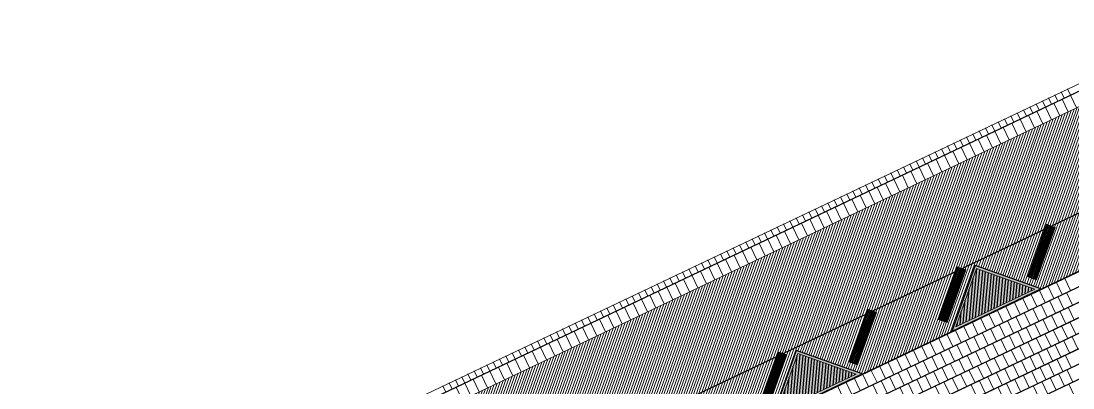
# Model space of a CAD drawing. Header units: metres. Extents: x 679599 to 680028, y 2748524 to 2748840.
# Drawn here: x 679830.69 to 679875.84, y 2748787.14 to 2748802.91 of the extents above; entities that cross this region are included whole.
import ezdxf

# ---------------------------------------------------------------- set-up
doc = ezdxf.new("R2010")
doc.units = ezdxf.units.M
doc.header["$LTSCALE"] = 5
doc.layers.add('00-AUX', color=2, linetype='Continuous', plot=False)
doc.layers.add('00-AUX Tree Pit', color=2, linetype='Continuous', plot=False)
for name, color, linetype, lineweight, plot in [('02-L-B-Barrier Curb', 210, 'Continuous', 5, False), ('02-L-B-Channel', 140, 'Continuous', 5, False), ('02-L-B-Curb', 11, 'Continuous', 5, False)]:
    doc.layers.add(name, color=color, linetype=linetype, lineweight=lineweight, plot=plot)
doc.layers.add('02-L-B-Flat Bar', color=181, linetype='Continuous', lineweight=5)
doc.layers.add('04-BK-Tree Pit', color=6, linetype='Continuous', lineweight=5)
for name, color, linetype, lineweight, true_color in [('02-L-Joints-Paviment_07_Precast Concrete Blocks 60X40', 7, 'Continuous', 5, 0x999999), ('03-TR-Pavement_07_Precast Concrete Blocks 20X10', 7, 'Continuous', 5, 0x999999), ('03-TR-Pavement_07_Precast Concrete Blocks 60X40', 7, 'Continuous', 5, 0x999999), ('03-TR-Pavement_07_Precast irregular Concrete Blocks', 7, 'Continuous', 5, 0xb3b3b3)]:
    doc.layers.add(name, color=color, linetype=linetype, lineweight=lineweight, true_color=true_color)
doc.layers.add('03-TR-Tree Pit_Green', color=46, linetype='Continuous')
doc.layers.add('03-TR-Tree Pit_White', color=7, linetype='Continuous', true_color=0xfcfcfc)

# ---------------------------------------------------------------- blocks, each defined once
blk = doc.blocks.new('*U5')
at = {"layer": '02-L-B-Channel'}
blk.add_lwpolyline([(0, 0), (0, -0.3)], dxfattribs=at)
blk = doc.blocks.new('*U6')
at = {"layer": '02-L-B-Channel', "color": 0, "linetype": 'ByBlock', "lineweight": -2, "transparency": 16777216, "rotation": 25.44812428929673}
for p in [(679875.611, 2748799.991), (679874.528, 2748799.475), (679874.799, 2748799.604), (679875.07, 2748799.733), (679875.34, 2748799.862), (679873.715, 2748799.088), (679873.986, 2748799.217), (679874.257, 2748799.346), (679872.631, 2748798.573), (679872.902, 2748798.701), (679873.173, 2748798.83), (679873.444, 2748798.959), (679871.819, 2748798.186), (679872.09, 2748798.315), (679872.361, 2748798.444), (679870.735, 2748797.67), (679871.006, 2748797.799), (679871.277, 2748797.928), (679871.548, 2748798.057), (679869.923, 2748797.283), (679870.193, 2748797.412), (679870.464, 2748797.541), (679868.839, 2748796.768), (679869.11, 2748796.897), (679869.381, 2748797.026), (679869.652, 2748797.155), (679868.026, 2748796.381), (679868.297, 2748796.51), (679868.568, 2748796.639), (679866.943, 2748795.866), (679867.214, 2748795.994), (679867.485, 2748796.123), (679867.755, 2748796.252), (679866.13, 2748795.479), (679866.401, 2748795.608), (679866.672, 2748795.737), (679865.046, 2748794.963), (679865.317, 2748795.092), (679865.588, 2748795.221), (679865.859, 2748795.35), (679864.234, 2748794.576), (679864.505, 2748794.705), (679864.776, 2748794.834), (679863.15, 2748794.061), (679863.421, 2748794.19), (679863.692, 2748794.319), (679863.963, 2748794.448), (679862.338, 2748793.674), (679862.608, 2748793.803), (679862.879, 2748793.932), (679861.254, 2748793.158), (679861.525, 2748793.287), (679861.796, 2748793.416), (679862.067, 2748793.545), (679860.441, 2748792.772), (679860.712, 2748792.901), (679860.983, 2748793.03), (679859.358, 2748792.256), (679859.629, 2748792.385), (679859.9, 2748792.514), (679860.17, 2748792.643), (679858.274, 2748791.74), (679858.545, 2748791.869), (679858.816, 2748791.998), (679859.087, 2748792.127), (679857.461, 2748791.354), (679857.732, 2748791.483), (679858.003, 2748791.612), (679856.378, 2748790.838), (679856.649, 2748790.967), (679856.92, 2748791.096), (679857.191, 2748791.225), (679855.565, 2748790.451), (679855.836, 2748790.58), (679856.107, 2748790.709), (679854.482, 2748789.936), (679854.753, 2748790.065), (679855.023, 2748790.194), (679855.294, 2748790.322), (679853.669, 2748789.549), (679853.94, 2748789.678), (679854.211, 2748789.807), (679852.585, 2748789.033), (679852.856, 2748789.162), (679853.127, 2748789.291), (679853.398, 2748789.42), (679851.773, 2748788.647), (679852.044, 2748788.776), (679852.315, 2748788.904), (679850.689, 2748788.131), (679850.96, 2748788.26), (679851.231, 2748788.389), (679851.502, 2748788.518), (679849.877, 2748787.744), (679850.147, 2748787.873), (679850.418, 2748788.002), (679848.793, 2748787.229), (679849.064, 2748787.358), (679849.335, 2748787.486), (679849.606, 2748787.615)]:
    blk.add_blockref('*U5', p, dxfattribs=at)
blk = doc.blocks.new('Alcorque Parking 8m2')
at = {"layer": '03-TR-Tree Pit_Green', "ltscale": 0.3}
h = blk.add_hatch(dxfattribs=at)
h.set_pattern_fill('ANSI31', color=256, scale=0.04, angle=40)
h.set_pattern_definition([(85, (-679726.04474, -2748720.75428), (-0.1265167266577, 0.011068779329), [])])
h.paths.add_polyline_path([(-1.079, -0.384), (2.316, 1.231), (-0.189, 2.121)])
at = {"layer": '03-TR-Tree Pit_White'}
h = blk.add_hatch(color=256, dxfattribs=at)
h.dxf.hatch_style = 1
h.paths.add_polyline_path([(-1.254, -0.578), (2.577, 1.245), (-0.25, 2.249)])
at = {"layer": '02-L-B-Curb'}
blk.add_lwpolyline([(2.577, 1.245), (-0.25, 2.249), (-1.254, -0.578)], close=True, dxfattribs=at)
at = {"layer": '02-L-B-Curb', "color": 6}
blk.add_lwpolyline([(2.316, 1.231), (-0.189, 2.121), (-1.079, -0.384)], close=True, dxfattribs=at)
blk = doc.blocks.new('Piece Parking')
blk.add_wipeout([(-1.7, 0.2), (-1.7, -0.2), (0.7, -0.2), (0.7, 0.2)])
at = {"layer": '03-TR-Pavement_07_Precast irregular Concrete Blocks'}
h = blk.add_hatch(dxfattribs=at)
h.set_pattern_fill('ANSI31', color=256, scale=0.01, angle=135)
h.paths.add_polyline_path([(-1.7, 0.2), (0.7, 0.2), (0.7, -0.2), (-1.7, -0.2)])
blk.add_lwpolyline([(-1.7, 0.2), (0.7, 0.2), (0.7, -0.2), (-1.7, -0.2)], close=True)
at = {"layer": '02-L-Joints-Paviment_07_Precast Concrete Blocks 60X40'}
for points in [[(-1.1, 0.2), (-1.1, -0.2)], [(-0.5, 0.2), (-0.5, -0.2)], [(0.1, 0.2), (0.1, -0.2)]]:
    blk.add_lwpolyline(points, dxfattribs=at)
blk = doc.blocks.new('*U48')
at = {"rotation": 44.98941877856481}
blk.add_blockref('Piece Parking', (-0.199, -0.481), dxfattribs=at)
blk = doc.blocks.new('*U49')
at = {"layer": '02-L-B-Barrier Curb', "color": 0, "linetype": 'ByBlock', "lineweight": -2, "transparency": 16777216, "rotation": 25.44812303892089}
for p in [(679874.631, 2748793.97), (679870.793, 2748792.144), (679866.955, 2748790.318), (679863.118, 2748788.492)]:
    blk.add_blockref('*U48', p, dxfattribs=at)

msp = doc.modelspace()

# ---------------------------------------------------------------- hatches: boundary and pattern name
at = {"layer": '03-TR-Pavement_07_Precast Concrete Blocks 20X10'}
h = msp.add_hatch(dxfattribs=at)
h.set_pattern_fill('ANSI31', color=256, scale=0.0315, angle=25.5)
h.set_pattern_definition([(70.5, (0, 0), (-0.094275932128, 0.033384858509), [])])
edge = h.paths.add_edge_path()
edge.add_line((679846.747, 2748785.254), (679848.542, 2748781.477))
edge.add_line((679848.542, 2748781.477), (679851.428, 2748780.438))
edge.add_line((679851.428, 2748780.438), (679855.273, 2748782.267))
edge.add_line((679855.273, 2748782.267), (679856.277, 2748785.094))
edge.add_line((679856.277, 2748785.094), (679859.104, 2748784.09))
edge.add_line((679859.104, 2748784.09), (679862.949, 2748785.92))
edge.add_line((679862.949, 2748785.92), (679863.953, 2748788.747))
edge.add_line((679863.953, 2748788.747), (679866.78, 2748787.743))
edge.add_line((679866.78, 2748787.743), (679870.625, 2748789.573))
edge.add_line((679870.625, 2748789.573), (679871.629, 2748792.4))
edge.add_line((679871.629, 2748792.4), (679874.456, 2748791.396))
edge.add_line((679874.456, 2748791.396), (679878.294, 2748793.222))
edge.add_line((679878.294, 2748793.222), (679879.304, 2748796.052))
edge.add_line((679879.304, 2748796.052), (679882.132, 2748795.049))
edge.add_line((679882.132, 2748795.049), (679885.976, 2748796.878))
edge.add_line((679885.976, 2748796.878), (679886.946, 2748799.611))
edge.add_line((679886.946, 2748799.611), (679886.98, 2748799.704))
edge.add_line((679886.98, 2748799.704), (679889.807, 2748798.7))
edge.add_line((679889.807, 2748798.7), (679893.651, 2748800.53))
edge.add_line((679893.651, 2748800.53), (679894.655, 2748803.357))
edge.add_line((679894.655, 2748803.357), (679897.482, 2748802.353))
edge.add_line((679897.482, 2748802.353), (679901.327, 2748804.183))
edge.add_line((679901.327, 2748804.183), (679902.33, 2748807.009))
edge.add_line((679902.33, 2748807.009), (679905.158, 2748806.006))
edge.add_line((679905.158, 2748806.006), (679909.001, 2748807.835))
edge.add_line((679909.001, 2748807.835), (679909.972, 2748810.567))
edge.add_line((679909.972, 2748810.567), (679912.832, 2748809.658))
edge.add_line((679912.832, 2748809.658), (679916.677, 2748811.487))
edge.add_line((679916.677, 2748811.487), (679917.681, 2748814.314))
edge.add_line((679917.681, 2748814.314), (679920.508, 2748813.31))
edge.add_line((679920.508, 2748813.31), (679924.352, 2748815.139))
edge.add_line((679924.352, 2748815.139), (679925.356, 2748817.966))
edge.add_line((679925.356, 2748817.966), (679928.18, 2748816.961))
edge.add_line((679928.18, 2748816.961), (679932.025, 2748818.791))
edge.add_line((679932.025, 2748818.791), (679933.03, 2748821.618))
edge.add_line((679933.03, 2748821.618), (679935.857, 2748820.614))
edge.add_line((679935.857, 2748820.614), (679939.701, 2748822.444))
edge.add_line((679939.701, 2748822.444), (679940.705, 2748825.27))
edge.add_line((679940.705, 2748825.27), (679943.555, 2748824.267))
edge.add_line((679943.555, 2748824.267), (679947.475, 2748826.144))
edge.add_line((679947.475, 2748826.144), (679948.507, 2748829.047))
edge.add_line((679948.507, 2748829.047), (679946.708, 2748832.826))
edge.add_line((679946.708, 2748832.826), (679846.744, 2748785.257))

# ---------------------------------------------------------------- linework, layer by layer
at = {"layer": '00-AUX'}
for points in [[(679947.256, 2748833.751), (679845.621, 2748785.391)], [(679851.605, 2748783.013), (679948.419, 2748829.084)], [(679670.326, 2748694.247), (679906.736, 2748806.746)], [(679670.403, 2748693.619), (679906.813, 2748806.118)], [(679670.841, 2748693.163), (679907.252, 2748805.663)], [(679670.919, 2748692.536), (679907.329, 2748805.035)], [(679671.357, 2748692.08), (679907.767, 2748804.579)], [(679671.434, 2748691.452), (679907.845, 2748803.951)], [(679671.873, 2748690.996), (679908.283, 2748803.495)], [(679671.95, 2748690.369), (679908.36, 2748802.868)]]:
    msp.add_lwpolyline(points, dxfattribs=at)
at = {"layer": '00-AUX Tree Pit'}
for points in [[(679874.469, 2748791.399), (679871.642, 2748792.403), (679870.638, 2748789.575)], [(679866.794, 2748787.746), (679863.967, 2748788.75), (679862.963, 2748785.923)]]:
    msp.add_lwpolyline(points, close=True, dxfattribs=at)
at = {"layer": '02-L-B-Channel'}
msp.add_lwpolyline([(679958.866, 2748839.608), (679599.301, 2748668.504)], dxfattribs=at)
at = {"layer": '02-L-B-Flat Bar'}
msp.add_lwpolyline([(679851.427, 2748780.438), (679947.475, 2748826.144)], dxfattribs=at)
at = {"layer": '02-L-Joints-Paviment_07_Precast Concrete Blocks 60X40'}
msp.add_line((679846.744, 2748785.257), (679903.997, 2748812.502), dxfattribs=at)
for points in [[(679875.639, 2748799.007), (679875.382, 2748799.548)], [(679876, 2748799.179), (679875.743, 2748799.72)], [(679874.555, 2748798.491), (679874.298, 2748799.032)], [(679874.917, 2748798.663), (679874.659, 2748799.204)], [(679875.278, 2748798.835), (679875.02, 2748799.376)], [(679873.472, 2748797.976), (679873.214, 2748798.516)], [(679873.833, 2748798.148), (679873.576, 2748798.688)], [(679874.194, 2748798.319), (679873.937, 2748798.86)], [(679872.749, 2748797.632), (679872.492, 2748798.173)], [(679873.111, 2748797.804), (679872.853, 2748798.345)], [(679871.666, 2748797.116), (679871.408, 2748797.657)], [(679872.027, 2748797.288), (679871.77, 2748797.829)], [(679872.388, 2748797.46), (679872.131, 2748798.001)], [(679870.943, 2748796.773), (679870.686, 2748797.313)], [(679871.305, 2748796.944), (679871.047, 2748797.485)], [(679869.86, 2748796.257), (679869.603, 2748796.798)], [(679870.221, 2748796.429), (679869.964, 2748796.97)], [(679870.582, 2748796.601), (679870.325, 2748797.141)], [(679868.776, 2748795.741), (679868.519, 2748796.282)], [(679869.137, 2748795.913), (679868.88, 2748796.454)], [(679869.499, 2748796.085), (679869.241, 2748796.626)], [(679868.054, 2748795.398), (679867.797, 2748795.938)], [(679868.415, 2748795.569), (679868.158, 2748796.11)], [(679866.97, 2748794.882), (679866.713, 2748795.423)], [(679867.332, 2748795.054), (679867.074, 2748795.595)], [(679867.693, 2748795.226), (679867.435, 2748795.766)], [(679865.887, 2748794.366), (679865.629, 2748794.907)], [(679866.248, 2748794.538), (679865.991, 2748795.079)], [(679866.609, 2748794.71), (679866.352, 2748795.251)], [(679865.164, 2748794.023), (679864.907, 2748794.563)], [(679865.526, 2748794.194), (679865.268, 2748794.735)], [(679864.081, 2748793.507), (679863.823, 2748794.048)], [(679864.442, 2748793.679), (679864.185, 2748794.22)], [(679864.803, 2748793.851), (679864.546, 2748794.391)], [(679863.358, 2748793.163), (679863.101, 2748793.704)], [(679863.72, 2748793.335), (679863.462, 2748793.876)], [(679862.275, 2748792.648), (679862.018, 2748793.188)], [(679862.636, 2748792.819), (679862.379, 2748793.36)], [(679862.997, 2748792.991), (679862.74, 2748793.532)], [(679861.191, 2748792.132), (679860.934, 2748792.673)], [(679861.552, 2748792.304), (679861.295, 2748792.845)], [(679861.914, 2748792.476), (679861.656, 2748793.016)], [(679860.469, 2748791.788), (679860.212, 2748792.329)], [(679860.83, 2748791.96), (679860.573, 2748792.501)], [(679859.385, 2748791.273), (679859.128, 2748791.813)], [(679859.747, 2748791.444), (679859.489, 2748791.985)], [(679860.108, 2748791.616), (679859.85, 2748792.157)], [(679875.482, 2748791.873), (679875.739, 2748791.332)], [(679858.302, 2748790.757), (679858.044, 2748791.298)], [(679858.663, 2748790.929), (679858.406, 2748791.47)], [(679859.024, 2748791.101), (679858.767, 2748791.641)], [(679874.398, 2748791.358), (679874.656, 2748790.816)], [(679874.759, 2748791.53), (679875.017, 2748790.988)], [(679875.12, 2748791.701), (679875.378, 2748791.16)], [(679857.579, 2748790.413), (679857.322, 2748790.954)], [(679857.941, 2748790.585), (679857.683, 2748791.126)], [(679873.315, 2748790.842), (679873.572, 2748790.3)], [(679873.676, 2748791.014), (679873.934, 2748790.472)], [(679874.037, 2748791.186), (679874.295, 2748790.644)], [(679874.837, 2748790.902), (679875.094, 2748790.36)], [(679875.198, 2748791.074), (679875.456, 2748790.532)], [(679875.559, 2748791.246), (679875.817, 2748790.704)], [(679856.496, 2748789.897), (679856.239, 2748790.438)], [(679856.857, 2748790.069), (679856.6, 2748790.61)], [(679857.218, 2748790.241), (679856.961, 2748790.782)], [(679872.592, 2748790.498), (679872.85, 2748789.956)], [(679872.953, 2748790.67), (679873.211, 2748790.128)], [(679873.753, 2748790.386), (679874.011, 2748789.844)], [(679874.114, 2748790.558), (679874.372, 2748790.016)], [(679874.475, 2748790.73), (679874.733, 2748790.188)], [(679875.275, 2748790.446), (679875.533, 2748789.904)], [(679875.636, 2748790.618), (679875.894, 2748790.076)], [(679855.773, 2748789.554), (679855.516, 2748790.094)], [(679856.135, 2748789.726), (679855.877, 2748790.266)], [(679871.509, 2748789.983), (679871.766, 2748789.441)], [(679871.87, 2748790.155), (679872.128, 2748789.613)], [(679872.231, 2748790.326), (679872.489, 2748789.785)], [(679873.031, 2748790.042), (679873.288, 2748789.501)], [(679873.392, 2748790.214), (679873.65, 2748789.673)], [(679874.553, 2748790.102), (679874.81, 2748789.56)], [(679874.914, 2748790.274), (679875.172, 2748789.732)], [(679875.713, 2748789.99), (679875.971, 2748789.448)], [(679854.69, 2748789.038), (679854.433, 2748789.579)], [(679855.051, 2748789.21), (679854.794, 2748789.751)], [(679855.412, 2748789.382), (679855.155, 2748789.923)], [(679870.786, 2748789.639), (679871.044, 2748789.097)], [(679871.147, 2748789.811), (679871.405, 2748789.269)], [(679871.947, 2748789.527), (679872.205, 2748788.985)], [(679872.308, 2748789.699), (679872.566, 2748789.157)], [(679872.669, 2748789.871), (679872.927, 2748789.329)], [(679873.469, 2748789.587), (679873.727, 2748789.045)], [(679873.83, 2748789.758), (679874.088, 2748789.217)], [(679874.191, 2748789.93), (679874.449, 2748789.389)], [(679874.991, 2748789.646), (679875.249, 2748789.105)], [(679875.352, 2748789.818), (679875.61, 2748789.276)], [(679853.606, 2748788.522), (679853.349, 2748789.063)], [(679853.968, 2748788.694), (679853.71, 2748789.235)], [(679854.329, 2748788.866), (679854.071, 2748789.407)], [(679869.703, 2748789.123), (679869.96, 2748788.581)], [(679870.064, 2748789.295), (679870.322, 2748788.753)], [(679870.425, 2748789.467), (679870.683, 2748788.925)], [(679871.225, 2748789.183), (679871.482, 2748788.641)], [(679871.586, 2748789.355), (679871.844, 2748788.813)], [(679872.385, 2748789.071), (679872.643, 2748788.529)], [(679872.747, 2748789.243), (679873.004, 2748788.701)], [(679873.108, 2748789.415), (679873.366, 2748788.873)], [(679873.907, 2748789.131), (679874.165, 2748788.589)], [(679874.269, 2748789.303), (679874.526, 2748788.761)], [(679874.63, 2748789.474), (679874.888, 2748788.933)], [(679875.429, 2748789.191), (679875.687, 2748788.649)], [(679875.791, 2748789.362), (679876.048, 2748788.821)], [(679852.884, 2748788.179), (679852.627, 2748788.719)], [(679853.245, 2748788.351), (679852.988, 2748788.891)], [(679868.619, 2748788.608), (679868.877, 2748788.066)], [(679868.98, 2748788.779), (679869.238, 2748788.238)], [(679869.341, 2748788.951), (679869.599, 2748788.41)], [(679870.141, 2748788.667), (679870.399, 2748788.126)], [(679870.502, 2748788.839), (679870.76, 2748788.297)], [(679870.863, 2748789.011), (679871.121, 2748788.469)], [(679871.663, 2748788.727), (679871.921, 2748788.185)], [(679872.024, 2748788.899), (679872.282, 2748788.357)], [(679872.824, 2748788.615), (679873.082, 2748788.073)], [(679873.185, 2748788.787), (679873.443, 2748788.245)], [(679873.546, 2748788.959), (679873.804, 2748788.417)], [(679874.346, 2748788.675), (679874.604, 2748788.133)], [(679874.707, 2748788.847), (679874.965, 2748788.305)], [(679875.068, 2748789.019), (679875.326, 2748788.477)], [(679851.8, 2748787.663), (679851.543, 2748788.204)], [(679852.162, 2748787.835), (679851.904, 2748788.376)], [(679852.523, 2748788.007), (679852.265, 2748788.548)], [(679867.897, 2748788.264), (679868.154, 2748787.722)], [(679868.258, 2748788.436), (679868.516, 2748787.894)], [(679869.057, 2748788.152), (679869.315, 2748787.61)], [(679869.419, 2748788.324), (679869.676, 2748787.782)], [(679869.78, 2748788.496), (679870.038, 2748787.954)], [(679870.579, 2748788.212), (679870.837, 2748787.67)], [(679870.941, 2748788.383), (679871.198, 2748787.842)], [(679871.302, 2748788.555), (679871.56, 2748788.014)], [(679872.101, 2748788.271), (679872.359, 2748787.73)], [(679872.463, 2748788.443), (679872.72, 2748787.901)], [(679873.262, 2748788.159), (679873.52, 2748787.617)], [(679873.623, 2748788.331), (679873.881, 2748787.789)], [(679873.985, 2748788.503), (679874.242, 2748787.961)], [(679874.784, 2748788.219), (679875.042, 2748787.677)], [(679875.145, 2748788.391), (679875.403, 2748787.849)], [(679875.507, 2748788.563), (679875.764, 2748788.021)], [(679850.717, 2748787.147), (679850.459, 2748787.688)], [(679851.078, 2748787.319), (679850.821, 2748787.86)], [(679851.439, 2748787.491), (679851.182, 2748788.032)], [(679866.813, 2748787.748), (679867.071, 2748787.206)], [(679867.174, 2748787.92), (679867.432, 2748787.378)], [(679867.535, 2748788.092), (679867.793, 2748787.55)], [(679868.335, 2748787.808), (679868.593, 2748787.266)], [(679868.696, 2748787.98), (679868.954, 2748787.438)], [(679869.496, 2748787.696), (679869.754, 2748787.154)], [(679869.857, 2748787.868), (679870.115, 2748787.326)], [(679870.218, 2748788.04), (679870.476, 2748787.498)], [(679871.018, 2748787.756), (679871.276, 2748787.214)], [(679871.379, 2748787.928), (679871.637, 2748787.386)], [(679871.74, 2748788.099), (679871.998, 2748787.558)], [(679872.54, 2748787.815), (679872.798, 2748787.274)], [(679872.901, 2748787.987), (679873.159, 2748787.446)], [(679873.701, 2748787.703), (679873.958, 2748787.162)], [(679874.062, 2748787.875), (679874.32, 2748787.333)], [(679874.423, 2748788.047), (679874.681, 2748787.505)], [(679875.223, 2748787.763), (679875.48, 2748787.221)], [(679875.584, 2748787.935), (679875.842, 2748787.393)], [(679849.994, 2748786.804), (679849.737, 2748787.344)], [(679850.356, 2748786.976), (679850.098, 2748787.516)], [(679865.73, 2748787.233), (679865.987, 2748786.691)], [(679866.091, 2748787.404), (679866.349, 2748786.863)], [(679866.452, 2748787.576), (679866.71, 2748787.035)], [(679867.252, 2748787.292), (679867.509, 2748786.751)], [(679867.613, 2748787.464), (679867.871, 2748786.922)], [(679867.974, 2748787.636), (679868.232, 2748787.094)], [(679868.774, 2748787.352), (679869.031, 2748786.81)], [(679869.135, 2748787.524), (679869.393, 2748786.982)], [(679869.934, 2748787.24), (679870.192, 2748786.698)], [(679870.295, 2748787.412), (679870.553, 2748786.87)], [(679870.657, 2748787.584), (679870.914, 2748787.042)], [(679871.456, 2748787.3), (679871.714, 2748786.758)], [(679871.817, 2748787.472), (679872.075, 2748786.93)], [(679872.179, 2748787.644), (679872.436, 2748787.102)], [(679872.978, 2748787.36), (679873.236, 2748786.818)], [(679873.339, 2748787.532), (679873.597, 2748786.99)], [(679874.139, 2748787.248), (679874.397, 2748786.706)], [(679874.5, 2748787.419), (679874.758, 2748786.878)], [(679874.861, 2748787.591), (679875.119, 2748787.05)], [(679875.661, 2748787.307), (679875.919, 2748786.766)], [(679849.633, 2748786.632), (679849.376, 2748787.173)], [(679868.412, 2748787.18), (679868.67, 2748786.639)], [(679872.617, 2748787.188), (679872.875, 2748786.646)]]:
    msp.add_lwpolyline(points, dxfattribs=at)
at = {"layer": '03-TR-Pavement_07_Precast Concrete Blocks 60X40'}
for p, q in [((679602.439, 2748661.942), (679961.734, 2748832.918)), ((679602.698, 2748661.401), (679961.992, 2748832.376)), ((679602.956, 2748660.859), (679962.25, 2748831.835)), ((679603.215, 2748660.318), (679962.509, 2748831.293)), ((679603.474, 2748659.776), (679962.768, 2748830.752)), ((679603.732, 2748659.235), (679963.026, 2748830.21)), ((679733.636, 2748720.387), (679963.285, 2748829.669)), ((679733.894, 2748719.845), (679963.543, 2748829.127))]:
    msp.add_line(p, q, dxfattribs=at)

# ---------------------------------------------------------------- block references
at = {"layer": '02-L-B-Channel'}
msp.add_blockref('*U6', (0, 0), dxfattribs=at)
at = {"layer": '04-BK-Tree Pit'}
for p in [(679871.893, 2748790.154), (679864.217, 2748786.501)]:
    msp.add_blockref('Alcorque Parking 8m2', p, dxfattribs=at)

# ---------------------------------------------------------------- next in the draw order: block references
at = {"layer": '02-L-B-Barrier Curb'}
msp.add_blockref('*U49', (0, 0), dxfattribs=at)

doc.saveas('drawing.dxf')
